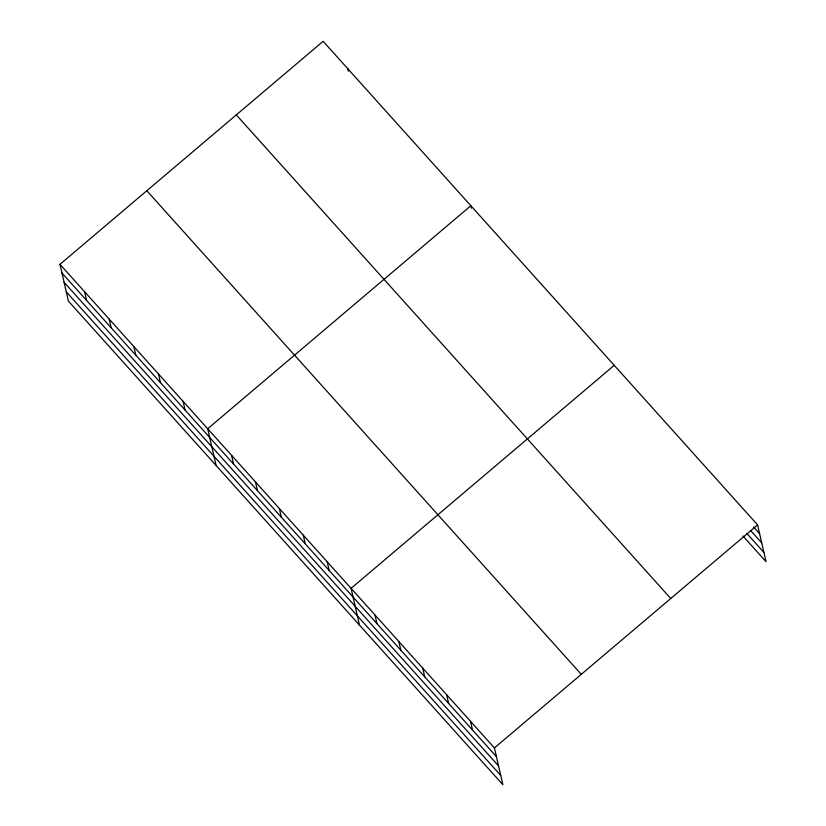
<?xml version="1.0" encoding="UTF-8"?>
<svg xmlns="http://www.w3.org/2000/svg" width="826" height="826" viewBox="0 0 826 826"><rect width="100%" height="100%" fill="white"/><g stroke="black" fill="none" stroke-linecap="round" stroke-linejoin="round"><path stroke-width="1.24" d="M59.978 264.33L494.433 747.943L502.858 784.7L68.403 301.087L59.978 264.33L323.142 41.3L757.597 524.913L766.022 561.67L742.977 536.022M614.234 365.319L351.071 588.349L359.486 625.106M494.433 747.943L757.597 524.913M753.622 526.967L759.6 533.617M750.617 530.529L761.717 542.878M746.828 533.41L763.895 552.418M236.298 114.897L670.753 598.509M146.821 190.734L581.277 674.346M61.971 273.034L496.426 756.647M64.098 282.296L498.553 765.908M66.276 291.826L500.732 775.438M471.429 208.214L470.861 205.726L207.698 428.756L216.113 465.513M347.767 68.703L348.335 71.191M470.541 721.346L472.534 730.05M446.649 694.749L448.642 703.453M422.747 668.141L424.75 676.855M398.855 641.544L400.847 650.248M374.963 614.947L376.955 623.651M327.168 561.752L329.161 570.456M303.276 535.155L305.269 543.859M279.384 508.558L281.377 517.262M255.482 481.95L257.475 490.665M231.59 455.353L233.582 464.057M183.073 401.353L185.065 410.057M158.458 373.951L160.451 382.655M133.833 346.538L135.836 355.252M109.218 319.135L111.211 327.839M84.603 291.733L86.596 300.437"/></g></svg>
